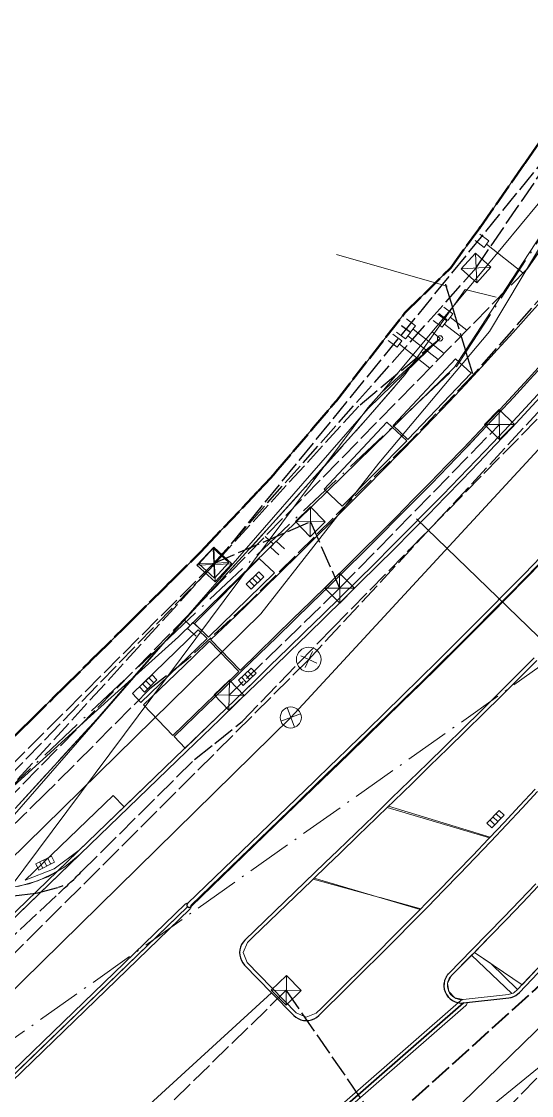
# Model space of a CAD drawing. Header units: metres. Extents: x 105014 to 106600, y 111320 to 118425.
# Drawn here: x 106001.1 to 106030, y 115564.7 to 115625.7 of the extents above; entities that cross this region are included whole.
import ezdxf

# ---------------------------------------------------------------- set-up
doc = ezdxf.new("R2010")
doc.units = ezdxf.units.M
doc.linetypes.add('DASHDOT', pattern=[3.556, 2.54, -0.508, 0, -0.508])
doc.linetypes.add('DASHED', pattern=[1.524, 1.27, -0.254])
for name, color, linetype, lineweight in [('00-BASE-LIMITE', 7, 'DASHED', 50), ('00-BASE-UE', 42, 'DASHED', 25), ('10-PAV-BOCACALLE', 9, 'CONTINUOUS', 13), ('10-PAV-CALZADA-BRT', 12, 'CONTINUOUS', 30), ('10-PAV-CALZADA-MIXTA', 8, 'CONTINUOUS', 30), ('10-PAV-CICLORUTA', 76, 'CONTINUOUS', 18), ('10-PAV-SARDINEL', 252, 'CONTINUOUS', 13), ('20-EP-ZONA-DURA', 253, 'CONTINUOUS', 13), ('20-EP-ZONA-VERDE', 84, 'CONTINUOUS', 13), ('30-RED-ENEL-NODOS', 11, 'CONTINUOUS', 13), ('30-RED-ENEL-PROY', 1, 'DASHED', 25), ('30-RED-ETB-CAMARA', 151, 'CONTINUOUS', 13), ('30-RED-ETB-EXIST', 145, 'CONTINUOUS', 13), ('30-RED-ETB-PROY', 5, 'DASHED', 25), ('30-RED-MOVISTAR-CAMARA', 141, 'CONTINUOUS', 13), ('30-RED-MOVISTAR-PROY', 4, 'DASHED', 25), ('30-RED-VANTI-EXIST', 52, 'CONTINUOUS', 13), ('30-RED-VANTI-PROY', 2, 'DASHED', 25), ('30-RED-VANTI-RETIRO', 8, 'DASHDOT', 13), ('35-RH-ACUE-DOMICILIARIA', 152, 'CONTINUOUS', 9), ('35-RH-ACUE-MATRIZ-PJ', 150, 'DASHED', 40), ('35-RH-ACUE-MENOR-EXIST', 151, 'CONTINUOUS', 13), ('35-RH-ACUE-MENOR-PROY', 5, 'DASHED', 25), ('35-RH-PLUV-COLECTOR', 96, 'CONTINUOUS', 30), ('35-RH-PLUV-NODOS', 94, 'CONTINUOUS', 13), ('35-RH-PLUV-RETIRO', 8, 'DASHDOT', 13), ('36-RH-SAN-COLECTOR-PROY', 6, 'DASHED', 35), ('36-RH-SAN-POZOS', 216, 'CONTINUOUS', 13)]:
    doc.layers.add(name, color=color, linetype=linetype, lineweight=lineweight)

# ---------------------------------------------------------------- blocks, each defined once
blk = doc.blocks.new('POSTE')
blk.add_circle((0, 0), 0.15)
blk = doc.blocks.new('CAJA_ENEL')
for p, q in [((-0.6, -0.6), (0.6, 0.6)), ((-0.6, 0.6), (0.6, -0.6))]:
    blk.add_line(p, q)
blk.add_lwpolyline([(-0.6, -0.6), (0.6, -0.6), (0.6, 0.6), (-0.6, 0.6)], close=True)
blk = doc.blocks.new('CAM_MOV_CS_276')
for p, q in [((-0.7, -0.7), (0.7, 0.7)), ((-0.7, 0.7), (0.7, -0.7))]:
    blk.add_line(p, q)
blk.add_lwpolyline([(-0.7, -0.7), (0.7, -0.7), (0.7, 0.7), (-0.7, 0.7)], close=True)
blk = doc.blocks.new('POZO_SAN')
for p, q in [((-0.5, 0), (0.5, 0)), ((0, -0.5), (0, 0.5))]:
    blk.add_line(p, q)
blk.add_circle((0, 0), 0.7)
blk = doc.blocks.new('SUMIDERO')
for p, q in [((-0.25, -0.2), (-0.25, 0.2)), ((0, -0.2), (0, 0.2)), ((0.25, -0.2), (0.25, 0.2))]:
    blk.add_line(p, q)
blk.add_lwpolyline([(-0.5, -0.2), (0.5, -0.2), (0.5, 0.2), (-0.5, 0.2)], close=True)
blk = doc.blocks.new('POZO_PLUV')
for p, q in [((-0.42, -0.42), (0.42, 0.42)), ((-0.42, 0.42), (0.42, -0.42))]:
    blk.add_line(p, q)
blk.add_circle((0, 0), 0.6)

msp = doc.modelspace()

# ---------------------------------------------------------------- linework, layer by layer
at = {"layer": '00-BASE-LIMITE'}
msp.add_lwpolyline([(105999.6449, 115584.0553), (106001.1299, 115585.5278), (106001.5767, 115585.9709), (106001.606, 115585.9999), (106003.039, 115587.4208), (106003.432, 115587.8106), (106003.5201, 115587.8977), (106004.9911, 115589.3565), (106005.0012, 115589.3663), (106005.2883, 115589.6511), (106005.2962, 115589.6589), (106006.9203, 115591.2693), (106006.9365, 115591.2853), (106007.2769, 115591.6229), (106007.2795, 115591.6255), (106009.1885, 115593.5183), (106009.5241, 115593.8511), (106009.5316, 115593.8586), (106009.6023, 115593.9287), (106010.9483, 115595.2633), (106010.9615, 115595.2765), (106011.2757, 115595.5879), (106011.5199, 115595.8461), (106011.5235, 115595.8499), (106014.5205, 115599.0181), (106014.5287, 115599.0267), (106015.2363, 115599.7747), (106015.4875, 115600.0705), (106015.5319, 115600.1227), (106017.6679, 115602.6377), (106018.9039, 115604.0929), (106018.9421, 115604.1415), (106018.9597, 115604.1643), (106022.8469, 115609.1431), (106025.4525, 115611.7119), (106026.9329, 115613.7561), (106027.0531, 115613.9221), (106027.1441, 115614.0523), (106027.1467, 115614.0561), (106029.6391, 115617.6241), (106029.6457, 115617.6333), (106029.7251, 115617.747), (106031.1101, 115619.7297)], dxfattribs=at)
at = {"layer": '00-BASE-UE'}
msp.add_lwpolyline([(105999.6449, 115584.0553), (106001.1299, 115585.5279), (106001.5767, 115585.9709), (106001.6061, 115585.9999), (106003.0391, 115587.4209), (106003.4321, 115587.8107), (106003.5201, 115587.8977), (106004.9911, 115589.3565), (106005.0013, 115589.3663), (106005.2883, 115589.6511), (106005.2963, 115589.6589), (106006.9203, 115591.2693), (106006.9365, 115591.2853), (106007.2769, 115591.6229), (106007.2795, 115591.6255), (106009.1885, 115593.5183), (106009.5241, 115593.8511), (106009.5317, 115593.8587), (106009.6023, 115593.9287), (106010.9483, 115595.2633), (106010.9615, 115595.2765), (106011.2757, 115595.5879), (106011.5199, 115595.8461), (106011.5235, 115595.8499), (106014.5205, 115599.0181), (106014.5287, 115599.0267), (106015.2363, 115599.7747), (106015.4875, 115600.0705), (106015.5319, 115600.1227), (106017.6679, 115602.6377), (106018.9039, 115604.0929), (106018.9421, 115604.1415), (106018.9597, 115604.1643), (106022.8469, 115609.1431), (106025.4525, 115611.7119), (106026.9329, 115613.7561), (106027.0531, 115613.9221), (106027.1441, 115614.0523), (106027.1467, 115614.0561), (106029.6391, 115617.6241), (106029.6457, 115617.6333), (106029.7251, 115617.7471), (106031.1101, 115619.7297)], dxfattribs=at)
at = {"layer": '10-PAV-BOCACALLE'}
msp.add_lwpolyline([(106000.4266, 115576.5025), (106001.5318, 115576.7309), (106002.586, 115577.1338), (106003.5617, 115577.7009), (106004.4336, 115578.4175), (105994.3791, 115568.6942)], dxfattribs=at)
at = {"layer": '10-PAV-CALZADA-BRT'}
for points in [[(105993.802, 115559.2688), (106010.5183, 115575.4333), (106010.533, 115575.4203), (106010.5496, 115575.4098), (106010.5676, 115575.402), (106010.5866, 115575.3971), (106010.6061, 115575.3953), (106010.6257, 115575.3965), (106010.6449, 115575.4008), (106010.6631, 115575.408), (106010.68, 115575.418), (106010.6951, 115575.4305), (106016.0773, 115580.6349), (106016.6035, 115581.1437), (106017.6235, 115582.1303), (106018.6427, 115583.1167), (106019.6589, 115584.1015), (106020.6741, 115585.0873), (106021.6871, 115586.0737), (106022.6977, 115587.0611), (106023.7053, 115588.0497), (106024.7097, 115589.0397), (106025.7105, 115590.0319), (106026.7073, 115591.0261), (106027.6999, 115592.0229), (106028.6879, 115593.0227), (106029.6711, 115594.0255), (106030.6489, 115595.0319)], [(106030.1847, 115589.5579), (106029.1831, 115588.5523), (106028.1783, 115587.5499), (106027.1701, 115586.5507), (106026.1595, 115585.5543), (106025.1463, 115584.5603), (106024.1311, 115583.5683), (106023.1141, 115582.5781), (106022.0959, 115581.5893), (106021.0767, 115580.6015), (106020.0567, 115579.6145), (106019.0365, 115578.6277), (106018.3079, 115577.9232), (106013.7745, 115573.5395), (106013.6703, 115573.4215), (106013.5859, 115573.2886), (106013.5233, 115573.1441), (106013.4843, 115572.9916), (106013.4697, 115572.8348), (106013.4798, 115572.6777), (106013.5145, 115572.5241), (106013.5729, 115572.3779), (106013.6535, 115572.2426), (106013.7543, 115572.1217), (106015.2871, 115570.5531), (105996.3222, 115553.1897)], [(105996.3221, 115553.1896), (106015.2871, 115570.5531), (106016.5431, 115569.2677), (106016.6616, 115569.1641), (106016.7949, 115569.0804), (106016.9396, 115569.0187), (106017.0923, 115568.9804), (106017.2491, 115568.9666), (106017.4061, 115568.9775), (106017.5594, 115569.0129), (106017.7053, 115569.072), (106017.8401, 115569.1532), (106017.9605, 115569.2545), (106019.5897, 115570.8611), (106020.5061, 115571.7697), (106021.4199, 115572.6805), (106022.3309, 115573.5943), (106023.2391, 115574.5109), (106024.1441, 115575.4307), (106025.0457, 115576.3537), (106025.9439, 115577.2801), (106026.8383, 115578.2101), (106027.7289, 115579.1437), (106028.6153, 115580.0815), (106029.4975, 115581.0231), (106030.3751, 115581.9691)], [(106030.2671, 115576.7337), (106029.3661, 115575.7891), (106028.4617, 115574.8489), (106027.5539, 115573.9125), (106026.6433, 115572.9803), (106025.3499, 115571.6661), (106025.2449, 115571.5403), (106025.1619, 115571.3991), (106025.1031, 115571.2462), (106025.07, 115571.0857), (106025.0636, 115570.9221), (106025.0839, 115570.7595), (106025.1306, 115570.6025), (106025.2022, 115570.4551), (106025.297, 115570.3215), (106025.4122, 115570.2051), (106025.545, 115570.1091), (106025.6916, 115570.0361), (106025.8482, 115569.9879), (106026.0106, 115569.966), (106026.1743, 115569.9709), (106001.2051, 115548.1399)]]:
    msp.add_lwpolyline(points, dxfattribs=at)
at = {"layer": '10-PAV-CALZADA-MIXTA'}
for points in [[(106001.2051, 115548.1399), (106026.1743, 115569.9709), (106028.7429, 115570.2593), (106028.8845, 115570.2858), (106029.0207, 115570.3324), (106029.1489, 115570.3981), (106029.3567, 115570.5649), (106031.0905, 115572.3923), (106032.0399, 115573.4025), (106032.9843, 115574.4173), (106033.9237, 115575.4369), (106034.8575, 115576.4615), (106035.7857, 115577.4911), (106036.7079, 115578.5263), (106037.6239, 115579.5669), (106038.5335, 115580.6131), (106039.4365, 115581.6651), (106047.1174, 115591.2256), (106054.227, 115601.2181), (106060.7413, 115611.6086), (106066.6379, 115622.3617), (106071.8968, 115633.4406)], [(105982.4415, 115557.1515), (106004.4336, 115578.4175), (106009.3766, 115583.1974), (106010.4567, 115584.2419), (106012.3487, 115586.0713), (106013.3517, 115587.0415), (106014.0592, 115587.7262), (106014.3531, 115588.0107), (106015.3501, 115588.9767), (106016.3459, 115589.9439), (106017.3389, 115590.9109), (106018.3287, 115591.8781), (106019.3149, 115592.8459), (106020.2971, 115593.8145), (106021.2753, 115594.7843), (106022.2489, 115595.7557), (106023.2175, 115596.7287), (106024.1809, 115597.7041), (106025.1387, 115598.6817), (106026.0905, 115599.6623), (106027.0361, 115600.6459), (106027.9753, 115601.6327), (106028.9073, 115602.6231), (106029.8319, 115603.6175), (106030.7491, 115604.6161)], [(106030.5855, 115595.3195), (106029.6133, 115594.3181), (106028.6365, 115593.3211), (106027.6555, 115592.3281), (106026.6709, 115591.3387), (106025.6827, 115590.3529), (106024.6917, 115589.3701), (106023.6977, 115588.3901), (106022.7015, 115587.4125), (106021.7033, 115586.4371), (106020.7033, 115585.4633), (106019.7019, 115584.4909), (106018.8835, 115583.6977), (106018.6997, 115583.5195), (106017.6967, 115582.5489), (106016.6933, 115581.5785), (106010.5213, 115575.6101), (106010.5083, 115575.5954), (106010.4977, 115575.5789), (106010.4899, 115575.5609), (106010.485, 115575.5419), (106010.4831, 115575.5223), (106010.4844, 115575.5027), (106010.4886, 115575.4836), (106010.4958, 115575.4653), (106010.5058, 115575.4484), (106010.5183, 115575.4333), (105992.0699, 115557.5939)]]:
    msp.add_lwpolyline(points, dxfattribs=at)
at = {"layer": '10-PAV-CICLORUTA'}
msp.add_lwpolyline([(106030.7661, 115606.4217), (106029.8625, 115605.4249), (106028.9507, 115604.4319), (106028.0309, 115603.4429), (106027.1035, 115602.4575), (106026.1689, 115601.4753), (106025.2275, 115600.4961), (106024.2795, 115599.5195), (106023.3253, 115598.5455), (106022.3653, 115597.5737), (106021.3997, 115596.6037), (106020.4291, 115595.6351), (106019.4535, 115594.6677), (106018.4733, 115593.7013), (106017.4891, 115592.7355), (106016.5009, 115591.7699), (106015.5093, 115590.8041), (106014.5145, 115589.8381), (106013.5187, 115588.8729), (106013.5099, 115588.8645), (106011.8407, 115590.5891), (106011.8495, 115590.5975), (106012.8433, 115591.5607), (106013.8361, 115592.5247), (106014.8251, 115593.4879), (106015.8099, 115594.4503), (106016.7903, 115595.4123), (106017.7659, 115596.3743), (106018.7365, 115597.3367), (106019.7017, 115598.2997), (106020.6611, 115599.2635), (106021.6145, 115600.2287), (106022.5613, 115601.1953), (106023.5015, 115602.1637), (106024.4347, 115603.1341), (106025.3603, 115604.1069), (106026.2783, 115605.0825), (106027.1881, 115606.0609), (106028.0895, 115607.0425), (106028.9823, 115608.0273), (106029.8657, 115609.0159), (106030.7399, 115610.0083)], dxfattribs=at)
msp.add_lwpolyline([(106013.4379, 115588.7949), (106012.5175, 115587.9041), (106011.5145, 115586.9341), (106009.6829, 115585.1629), (106008.0145, 115586.8881), (106009.8461, 115588.6593), (106010.8491, 115589.6293), (106011.7689, 115590.5195), (106013.4379, 115588.7949)], close=True, dxfattribs=at)
at = {"layer": '10-PAV-SARDINEL'}
for points in [[(105982.3025, 115557.2953), (106004.2946, 115578.5613), (106009.2376, 115583.3412), (106010.3177, 115584.3857), (106012.2097, 115586.2151), (106013.2126, 115587.1853), (106013.9201, 115587.8699), (106014.214, 115588.1544), (106015.2109, 115589.1203), (106016.2065, 115590.0873), (106017.1993, 115591.0541), (106018.1888, 115592.021), (106019.1747, 115592.9885), (106020.1565, 115593.9567), (106021.1343, 115594.9261), (106022.1074, 115595.8971), (106023.0755, 115596.8695), (106024.0383, 115597.8444), (106024.9955, 115598.8214), (106025.9467, 115599.8013), (106026.8916, 115600.7842), (106027.83, 115601.7702), (106028.7612, 115602.7598), (106029.685, 115603.7533), (106030.6014, 115604.7509)], [(106030.7491, 115604.6161), (106029.8319, 115603.6175), (106028.9073, 115602.6231), (106027.9753, 115601.6327), (106027.0361, 115600.6459), (106026.0905, 115599.6623), (106025.1387, 115598.6817), (106024.1809, 115597.7041), (106023.2175, 115596.7287), (106022.2489, 115595.7557), (106021.2753, 115594.7843), (106020.2971, 115593.8145), (106019.3149, 115592.8459), (106018.3287, 115591.8781), (106017.3389, 115590.9109), (106016.3459, 115589.9439), (106015.3501, 115588.9767), (106014.3531, 115588.0107), (106014.0592, 115587.7262), (106013.3517, 115587.0415), (106012.3487, 115586.0713), (106010.4567, 115584.2419), (106009.3766, 115583.1974), (106004.4336, 115578.4175), (105982.4415, 115557.1515)], [(105992.0699, 115557.5939), (106010.5183, 115575.4333), (106010.5058, 115575.4484), (106010.4958, 115575.4653), (106010.4886, 115575.4836), (106010.4844, 115575.5027), (106010.4831, 115575.5223), (106010.485, 115575.5419), (106010.4899, 115575.5609), (106010.4977, 115575.5789), (106010.5083, 115575.5954), (106010.5213, 115575.6101), (106016.6933, 115581.5785), (106017.6967, 115582.5489), (106018.6997, 115583.5195), (106018.8835, 115583.6977), (106019.7019, 115584.4909), (106020.7033, 115585.4633), (106021.7033, 115586.4371), (106022.7015, 115587.4125), (106023.6977, 115588.3901), (106024.6917, 115589.3701), (106025.6827, 115590.3529), (106026.6709, 115591.3387), (106027.6555, 115592.3281), (106028.6365, 115593.3211), (106029.6133, 115594.3181), (106030.5855, 115595.3195)], [(106030.7294, 115595.1806), (106029.7565, 115594.1785), (106028.7791, 115593.1808), (106027.7976, 115592.1873), (106026.8124, 115591.1974), (106025.8237, 115590.2111), (106024.8323, 115589.2279), (106023.838, 115588.2476), (106022.8415, 115587.2697), (106021.843, 115586.294), (106020.8427, 115585.3199), (106019.8412, 115584.3474), (106019.0227, 115583.5541), (106018.8389, 115583.3759), (106017.8358, 115582.4052), (106016.8323, 115581.4347), (106010.7033, 115575.5079), (106010.7135, 115575.4756), (106010.718, 115575.4421), (106010.7167, 115575.4083), (106010.7098, 115575.3752), (106010.6973, 115575.3438), (106010.6796, 115575.3149), (106010.6573, 115575.2895), (105992.2089, 115557.4501)], [(106030.6489, 115595.0319), (106029.6711, 115594.0255), (106028.6879, 115593.0227), (106027.6999, 115592.0229), (106026.7073, 115591.0261), (106025.7105, 115590.0319), (106024.7097, 115589.0397), (106023.7053, 115588.0497), (106022.6977, 115587.0611), (106021.6871, 115586.0737), (106020.6741, 115585.0873), (106019.6589, 115584.1015), (106018.6427, 115583.1167), (106017.6235, 115582.1303), (106016.6035, 115581.1437), (106016.0773, 115580.6349), (106016.0773, 115580.6349), (106010.7167, 115575.4514), (106010.7121, 115575.4801), (106010.7033, 115575.5079), (106016.8323, 115581.4347), (106017.8358, 115582.4052), (106018.8389, 115583.3759), (106019.0227, 115583.5541), (106019.8412, 115584.3474), (106020.8427, 115585.3199), (106021.843, 115586.294), (106022.8415, 115587.2697), (106023.838, 115588.2476), (106024.8323, 115589.2279), (106025.8237, 115590.2111), (106026.8124, 115591.1974), (106027.7976, 115592.1873), (106028.7791, 115593.1808), (106029.7565, 115594.1785), (106030.7294, 115595.1806)], [(106030.4121, 115576.596), (106029.5105, 115575.6508), (106028.6056, 115574.71), (106027.6973, 115573.773), (106026.7861, 115572.8403), (106025.4951, 115571.5286), (106025.4456, 115571.4737), (106025.4038, 115571.4181), (106025.3659, 115571.3574), (106025.3343, 115571.2952), (106025.3082, 115571.23), (106025.2879, 115571.1632), (106025.2733, 115571.0935), (106025.265, 115571.024), (106025.263, 115570.9545), (106025.267, 115570.8835), (106025.2771, 115570.8148), (106025.2935, 115570.7455), (106025.3155, 115570.6793), (106025.3433, 115570.6151), (106025.3769, 115570.553), (106025.4152, 115570.4952), (106025.4601, 115570.4387), (106025.5073, 115570.3891), (106025.5608, 115570.3419), (106025.6165, 115570.3009), (106025.6773, 115570.2638), (106025.7395, 115570.2331), (106025.806, 115570.2072), (106025.8726, 115570.1878), (106025.9417, 115570.1741), (106026.0118, 115570.1665), (106026.0118, 115570.1665), (106026.0827, 115570.1651), (106026.152, 115570.1698), (106026.1227, 115570.1642), (106026.0946, 115570.1543), (106026.0682, 115570.1404), (106026.0442, 115570.1228), (106025.8829, 115569.9818), (106025.8254, 115569.9932), (106025.7411, 115570.0178), (106025.6592, 115570.0497), (106025.5805, 115570.0886), (106025.5055, 115570.1343), (106025.4348, 115570.1864), (106025.3689, 115570.2445), (106025.3084, 115570.3081), (106025.2537, 115570.3769), (106025.2052, 115570.4501), (106025.1634, 115570.5273), (106025.1285, 115570.6079), (106025.1008, 115570.6913), (106025.0805, 115570.7767), (106025.0678, 115570.8636), (106025.0628, 115570.9513), (106025.0654, 115571.0391), (106025.0758, 115571.1263), (106025.0938, 115571.2123), (106025.1193, 115571.2964), (106025.152, 115571.3779), (106025.1918, 115571.4562), (106025.2383, 115571.5307), (106025.2911, 115571.6009), (106025.3499, 115571.6661), (106026.6433, 115572.9803), (106027.5539, 115573.9125), (106028.4617, 115574.8489), (106029.3661, 115575.7891), (106030.2671, 115576.7337)], [(105993.663, 115559.4126), (106010.3793, 115575.5771), (106010.3897, 115575.5865), (106010.4183, 115575.6065), (106010.4499, 115575.6212), (106010.4836, 115575.6303), (106010.5183, 115575.6333), (106010.5431, 115575.6312), (106010.5213, 115575.6101), (106010.5083, 115575.5954), (106010.4977, 115575.5789), (106010.4899, 115575.5609), (106010.485, 115575.5419), (106010.4831, 115575.5223), (106010.4844, 115575.5027), (106010.4886, 115575.4836), (106010.4958, 115575.4653), (106010.5058, 115575.4484), (106010.5183, 115575.4333), (105993.802, 115559.2688)], [(106001.0735, 115548.2905), (106026.0442, 115570.1228), (106026.0682, 115570.1404), (106026.0946, 115570.1543), (106026.1227, 115570.1641), (106026.152, 115570.1697), (106028.7162, 115570.4576), (106028.7884, 115570.4689), (106028.8558, 115570.4856), (106028.9211, 115570.508), (106028.9847, 115570.5361), (106029.0372, 115570.5649), (106029.2208, 115570.7123), (106030.9451, 115572.5297)], [(106031.0905, 115572.3923), (106029.3567, 115570.5649), (106029.1489, 115570.3981), (106029.0731, 115570.3565), (106028.994, 115570.3215), (106028.9122, 115570.2936), (106028.8283, 115570.2728), (106028.7429, 115570.2593), (106026.1743, 115569.9709), (106001.2051, 115548.1399)], [(106001.2051, 115548.1399), (106026.1743, 115569.9709), (106026.3724, 115569.9931), (106026.3743, 115569.9709), (106026.3713, 115569.9362), (106026.3622, 115569.9025), (106026.3475, 115569.8709), (106026.3275, 115569.8423), (106026.3059, 115569.8203), (106001.3352, 115547.988)]]:
    msp.add_lwpolyline(points, dxfattribs=at)
at = {"layer": '20-EP-ZONA-DURA'}
for points in [[(105999.6449, 115584.0553), (106001.1299, 115585.5278), (106001.5767, 115585.9709), (106001.606, 115585.9999), (106003.039, 115587.4208), (106003.432, 115587.8106), (106003.5201, 115587.8977), (106004.9911, 115589.3565), (106005.0012, 115589.3663), (106005.2883, 115589.6511), (106005.2962, 115589.6589), (106006.9203, 115591.2693), (106006.9365, 115591.2853), (106007.2769, 115591.6229), (106007.2795, 115591.6255), (106009.1885, 115593.5183), (106009.5241, 115593.8511), (106009.5316, 115593.8586), (106009.6023, 115593.9287), (106010.9483, 115595.2633), (106010.9615, 115595.2765), (106011.2757, 115595.5879), (106011.5199, 115595.8461), (106011.5235, 115595.8499), (106014.5205, 115599.0181), (106014.5287, 115599.0267), (106015.2363, 115599.7747), (106015.4875, 115600.0705), (106015.5319, 115600.1227), (106017.6679, 115602.6377), (106018.9039, 115604.0929), (106018.9421, 115604.1415), (106018.9597, 115604.1643), (106022.8469, 115609.1431), (106025.4525, 115611.7119), (106026.9329, 115613.7561), (106027.0531, 115613.9221), (106027.1441, 115614.0523), (106027.1467, 115614.0561), (106029.6391, 115617.6241), (106029.6457, 115617.6333), (106029.7251, 115617.747), (106031.1101, 115619.7297)], [(106030.7399, 115610.0083), (106029.8657, 115609.0159), (106028.9823, 115608.0273), (106028.0895, 115607.0425), (106028.0895, 115607.0425), (106027.1881, 115606.0609), (106026.2783, 115605.0825), (106025.3603, 115604.1069), (106024.4347, 115603.1341), (106023.5015, 115602.1637), (106022.5613, 115601.1953), (106021.6145, 115600.2287), (106020.6611, 115599.2635), (106019.7017, 115598.2997), (106018.7365, 115597.3367), (106017.7659, 115596.3743), (106016.7903, 115595.4123), (106015.8099, 115594.4503), (106014.8251, 115593.4879), (106013.8361, 115592.5247), (106012.8433, 115591.5607), (106011.8495, 115590.5975), (106011.8407, 115590.5891), (106013.5099, 115588.8645), (106013.5187, 115588.8729), (106014.5145, 115589.8381), (106015.5093, 115590.8041), (106016.5009, 115591.7699), (106017.4891, 115592.7355), (106018.4733, 115593.7013), (106019.4535, 115594.6677), (106020.4291, 115595.6351), (106021.3997, 115596.6037), (106022.3653, 115597.5737), (106023.3253, 115598.5455), (106024.2795, 115599.5195), (106025.2275, 115600.4961), (106026.1689, 115601.4753), (106027.1035, 115602.4575), (106028.0309, 115603.4429), (106028.9507, 115604.4319), (106029.8625, 115605.4249), (106030.7661, 115606.4217)], [(106030.8405, 115606.3549), (106029.9363, 115605.3575), (106029.0241, 115604.3641), (106028.1039, 115603.3747), (106027.1761, 115602.3887), (106026.4157, 115601.5895), (106026.2413, 115601.4061), (106025.2995, 115600.4265), (106024.3511, 115599.4497), (106023.3967, 115598.4755), (106022.4363, 115597.5033), (106021.4705, 115596.5329), (106020.4995, 115595.5641), (106019.5237, 115594.5967), (106018.5435, 115593.6301), (106017.5591, 115592.6641), (106016.5707, 115591.6983), (106015.5791, 115590.7325), (106014.5841, 115589.7663), (106013.5881, 115588.8011), (106012.5871, 115587.8323), (106011.5841, 115586.8621), (106009.7523, 115585.0909), (106010.3789, 115584.4449), (106010.3177, 115584.3857), (106009.2376, 115583.3412), (106006.9273, 115581.1075), (106006.3017, 115581.7543), (106001.3177, 115576.9347), (106002.9571, 115577.5864), (106004.3737, 115578.6379), (106004.2946, 115578.5613), (106003.1021, 115577.4081), (106002.0356, 115576.8997), (106000.8988, 115576.5779)]]:
    msp.add_lwpolyline(points, dxfattribs=at)
for points in [[(106022.1767, 115602.7453), (106023.0213, 115601.9563), (106026.6035, 115605.7259), (106025.7265, 115606.5451), (106022.1767, 115602.7453)], [(106022.9517, 115601.8845), (106021.8161, 115602.9453), (106018.2659, 115599.1459), (106019.2989, 115598.1805), (106022.9517, 115601.8845)], [(106010.9191, 115591.5085), (106011.7017, 115590.7327), (106015.4579, 115594.3827), (106014.5797, 115595.2017), (106010.9191, 115591.5085)], [(106007.8755, 115587.0319), (106011.6299, 115590.6633), (106011.1265, 115591.1503), (106007.3887, 115587.5351), (106007.8755, 115587.0319)], [(106013.4379, 115588.7949), (106011.7689, 115590.5195), (106010.8491, 115589.6293), (106009.8461, 115588.6593), (106008.0145, 115586.8881), (106009.6829, 115585.1629), (106011.5145, 115586.9341), (106012.5175, 115587.9041), (106013.4379, 115588.7949)], [(106017.6467, 115577.0056), (106018.4469, 115577.7794), (106019.1755, 115578.4839), (106020.1958, 115579.4708), (106021.2159, 115580.4579), (106021.9161, 115581.1365), (106027.687, 115579.3904), (106027.5839, 115579.2814), (106026.6939, 115578.3484), (106025.8, 115577.419), (106024.9024, 115576.4932), (106024.0013, 115575.5708), (106023.7451, 115575.3103), (106017.6467, 115577.0056)], [(106026.7861, 115572.8403), (106026.9533, 115573.0114), (106027.6973, 115573.773), (106028.6056, 115574.71), (106029.5105, 115575.6508), (106030.4121, 115576.596), (106030.5209, 115576.7111), (106032.8376, 115574.5532), (106032.647, 115574.3484), (106031.8939, 115573.5392), (106030.9451, 115572.5297), (106029.5006, 115571.0072), (106026.7861, 115572.8403)], [(106023.7451, 115575.3103), (106023.7129, 115575.2775), (106021.4453, 115575.9496), (106023.7451, 115575.3103)], [(106028.9211, 115570.508), (106028.9077, 115570.5025), (106026.6265, 115572.6783), (106026.7861, 115572.8403), (106027.7252, 115572.2061), (106029.2395, 115570.7319), (106029.2208, 115570.7123), (106029.0372, 115570.5649), (106028.9847, 115570.5361), (106028.9211, 115570.508)]]:
    msp.add_lwpolyline(points, close=True, dxfattribs=at)
at = {"layer": '20-EP-ZONA-VERDE'}
for points in [[(106030.6013, 115604.7509), (106029.6851, 115603.7533), (106028.7613, 115602.7597), (106027.8299, 115601.7701), (106026.8917, 115600.7841), (106025.9467, 115599.8011), (106024.9955, 115598.8213), (106024.0383, 115597.8443), (106023.0755, 115596.8695), (106022.1073, 115595.8969), (106021.1343, 115594.9261), (106020.1565, 115593.9567), (106019.1747, 115592.9883), (106018.1887, 115592.0209), (106017.1993, 115591.0541), (106016.2065, 115590.0873), (106015.2109, 115589.1203), (106014.2141, 115588.1545), (106013.2127, 115587.1853), (106012.2097, 115586.2151), (106010.3779, 115584.4439), (106009.7523, 115585.0909), (106011.5841, 115586.8621), (106012.5871, 115587.8323), (106013.5881, 115588.8011), (106014.5841, 115589.7663), (106015.5791, 115590.7325), (106016.5707, 115591.6983), (106017.5591, 115592.6641), (106018.5435, 115593.6301), (106019.5237, 115594.5967), (106020.4995, 115595.5641), (106021.4705, 115596.5329), (106022.4363, 115597.5033), (106023.3967, 115598.4755), (106024.3511, 115599.4497), (106025.2995, 115600.4265), (106026.2413, 115601.4061), (106027.1761, 115602.3887), (106028.1039, 115603.3747), (106029.0241, 115604.3641), (106029.9363, 115605.3575), (106030.8405, 115606.3549)], [(106030.2281, 115582.1047), (106029.3511, 115581.1595), (106028.4697, 115580.2185), (106027.6407, 115579.3417), (106021.8389, 115581.0617), (106022.2351, 115581.4457), (106023.2535, 115582.4347), (106024.2707, 115583.4251), (106025.2861, 115584.4173), (106026.2997, 115585.4117), (106027.3107, 115586.4085), (106028.3193, 115587.4081), (106029.3247, 115588.4109), (106030.3267, 115589.4171)]]:
    msp.add_lwpolyline(points, dxfattribs=at)
for points in [[(106026.6035, 115605.7259), (106023.0213, 115601.9563), (106022.1767, 115602.7453), (106025.7265, 115606.5451), (106026.6035, 115605.7259)], [(106022.9517, 115601.8845), (106019.2989, 115598.1805), (106018.2659, 115599.1459), (106021.8161, 115602.9453), (106022.9517, 115601.8845)], [(106015.4579, 115594.3827), (106011.7017, 115590.7327), (106010.9191, 115591.5085), (106014.5797, 115595.2017), (106015.4579, 115594.3827)], [(106011.6299, 115590.6633), (106007.8755, 115587.0319), (106007.3887, 115587.5351), (106011.1265, 115591.1503), (106011.6299, 115590.6633)], [(106006.9273, 115581.1075), (106004.3737, 115578.6379), (106002.9571, 115577.5864), (106001.3177, 115576.9347), (106006.3017, 115581.7543), (106006.9273, 115581.1075)], [(106023.7129, 115575.2775), (106023.6993, 115575.2637), (106023.0967, 115574.6515), (106022.1891, 115573.7353), (106021.2785, 115572.8221), (106020.4659, 115572.0121), (106020.3651, 115571.9115), (106019.4491, 115571.0035), (106018.1105, 115569.6833), (106017.8201, 115569.3969), (106017.2511, 115569.1666), (106016.6863, 115569.4075), (106013.8973, 115572.2615), (106013.6696, 115572.832), (106013.9135, 115573.3957), (106014.2287, 115573.7005), (106017.5621, 115576.9239), (106017.7021, 115577.0591), (106023.7129, 115575.2775)], [(106028.9077, 115570.5025), (106028.7205, 115570.4581), (106026.1521, 115570.1697), (106025.677, 115570.2638), (106025.3433, 115570.6148), (106025.2732, 115571.094), (106025.4925, 115571.5259), (106026.6265, 115572.6783), (106028.9077, 115570.5025)]]:
    msp.add_lwpolyline(points, close=True, dxfattribs=at)
at = {"layer": '30-RED-ENEL-PROY'}
for points in [[(106026.8819, 115611.6965), (106035.6271, 115624.5067)], [(106012.0129, 115594.9377), (106026.8819, 115611.6965)], [(106019.1469, 115593.5207), (106028.2107, 115602.8097)], [(106012.0129, 115594.9377), (106017.4857, 115597.2875)], [(106017.4857, 115597.2875), (106019.1469, 115593.5207)], [(105997.1639, 115580.1003), (106012.0129, 115594.9377)], [(106019.1469, 115593.5207), (106012.8857, 115587.4479)], [(106016.1203, 115570.6899), (105996.7729, 115551.7781)], [(106026.3825, 115555.8355), (106016.1203, 115570.6899)]]:
    msp.add_lwpolyline(points, dxfattribs=at)
at = {"layer": '30-RED-ETB-EXIST'}
for points in [[(106024.843, 115607.701), (106024.387, 115608.078), (106034.409, 115620.193)], [(106024.843, 115607.701), (106021.542, 115604.638), (106024.387, 115608.078), (106024.843, 115607.701)], [(105995.957, 115570.554), (105996.344, 115571.025), (106020.742, 115603.751), (106021.542, 115604.638), (106024.843, 115607.701)], [(105997.499, 115578.797), (105998.385, 115578.025), (106020.767, 115603.727), (106024.843, 115607.701)]]:
    msp.add_lwpolyline(points, dxfattribs=at)
at = {"layer": '30-RED-ETB-PROY'}
msp.add_lwpolyline([(105997.499, 115578.797), (105997.789, 115579.28), (106020.304, 115603.934), (106024.843, 115607.701)], dxfattribs=at)
at = {"layer": '30-RED-MOVISTAR-PROY'}
for points in [[(106012.0449, 115594.8633), (106036.0071, 115624.2965)], [(105997.1137, 115579.4211), (106012.0449, 115594.8633)]]:
    msp.add_lwpolyline(points, dxfattribs=at)
at = {"layer": '30-RED-VANTI-EXIST'}
for points in [[(106040.0726, 115628.9379), (106039.7465, 115628.1783), (106038.9761, 115626.4251), (106032.2093, 115616.0781), (106030.9219, 115614.1109), (106028.9159, 115611.0423), (106026.2828, 115607.0162)], [(106018.9751, 115612.4549), (106025.1734, 115610.6892)], [(106025.1734, 115610.6892), (106025.2439, 115610.6691)], [(106025.5445, 115609.4606), (106026.2629, 115610.4777), (106028.0291, 115610.0427)], [(106009.1326, 115590.3807), (106015.1769, 115596.9953), (106020.6349, 115603.0691), (106022.8459, 115605.6397), (106025.5445, 115609.4606)], [(106026.2828, 115607.0162), (106025.6621, 115606.0671), (106023.5468, 115603.9983)], [(106023.5468, 115603.9983), (106010.0109, 115590.7601), (106007.3628, 115588.3682)], [(106007.3628, 115588.3682), (106008.8845, 115590.1093), (106009.1326, 115590.3807)], [(106007.3628, 115588.3682), (106004.8295, 115586.0801), (105999.7954, 115581.5152)], [(106000.7439, 115581.0173), (106005.3679, 115586.0857), (106007.3628, 115588.3682)]]:
    msp.add_lwpolyline(points, dxfattribs=at)
at = {"layer": '30-RED-VANTI-PROY'}
for points in [[(106018.7297, 115591.2382), (106023.0985, 115595.6949), (106027.3271, 115600.0347), (106032.9579, 115605.7433), (106039.5431, 115614.0155), (106044.5248, 115620.9177), (106049.3281, 115627.9453), (106051.2847, 115631.5048), (106052.9107, 115635.2269), (106057.2283, 115644.3855), (106059.3989, 115650.3594)], [(106044.2207, 115638.6016), (106046.1329, 115638.0621), (106047.5499, 115637.2745), (106048.5923, 115636.2469), (106043.9697, 115628.0181), (106038.6725, 115620.1079), (106032.0481, 115611.7067), (106026.7049, 115605.6189)], [(106025.1457, 115610.7809), (106025.1734, 115610.6892)], [(106025.1734, 115610.6892), (106025.5445, 115609.4606)], [(106025.5445, 115609.4606), (106026.2828, 115607.0162)], [(106026.2828, 115607.0162), (106026.3126, 115606.9178)], [(106026.3126, 115606.9178), (106026.7049, 115605.6189)], [(106026.7049, 115605.6189), (106023.0835, 115601.8123), (106014.0695, 115592.7905), (106010.5303, 115589.4817), (106008.3849, 115587.7973), (106002.4857, 115581.8765), (106001.2392, 115580.6502)], [(106012.0628, 115584.7097), (106013.6219, 115585.9551), (106017.9399, 115590.4325), (106018.7297, 115591.2382)], [(106004.4945, 115577.4143), (106010.9159, 115583.7935), (106012.0628, 115584.7097)], [(106001.2392, 115580.6502), (105998.2419, 115577.7017), (105997.8416, 115577.8107)], [(106003.7901, 115576.7301), (106003.8895, 115576.8232)], [(106003.8895, 115576.8232), (106003.9527, 115576.8824)], [(106003.9527, 115576.8824), (106004.0653, 115576.9879), (106004.1001, 115577.0224)], [(106004.1001, 115577.0224), (106004.1425, 115577.0646)], [(106004.1425, 115577.0646), (106004.2394, 115577.1609)], [(106004.2394, 115577.1609), (106004.3246, 115577.2455)], [(106004.3246, 115577.2455), (106004.4081, 115577.3285)], [(106004.4081, 115577.3285), (106004.4945, 115577.4143)], [(105996.8333, 115576.6961), (105998.0715, 115576.3011), (105999.3532, 115576.0854), (106000.6524, 115576.0531), (106001.9432, 115576.205), (106003.1995, 115576.538)], [(106003.192, 115576.1696), (106003.5284, 115576.4848)], [(106003.1995, 115576.538), (106003.4205, 115576.6173)], [(106003.4205, 115576.6173), (106003.4593, 115576.6313)], [(106003.5284, 115576.4848), (106003.617, 115576.5679)], [(106003.617, 115576.5679), (106003.7027, 115576.6481)], [(106003.7027, 115576.6481), (106003.7901, 115576.7301)], [(105997.6905, 115571.0148), (106003.192, 115576.1696)]]:
    msp.add_lwpolyline(points, dxfattribs=at)
at = {"layer": '30-RED-VANTI-RETIRO'}
for points in [[(106026.3126, 115606.9178), (106039.0613, 115626.5337), (106040.0726, 115628.9379)], [(106025.5445, 115609.4606), (106026.2629, 115610.4777), (106028.0291, 115610.0427)], [(106009.1326, 115590.3807), (106015.1769, 115596.9953), (106020.6349, 115603.0691), (106022.8459, 115605.6397), (106025.5445, 115609.4606)], [(106023.5468, 115603.9983), (106025.7963, 115606.1235), (106026.3126, 115606.9178)], [(106009.1326, 115590.3807), (106023.5468, 115603.9983)], [(105999.7621, 115581.5282), (106009.1326, 115590.3807)], [(106007.3628, 115588.3682), (106008.8845, 115590.1093), (106009.1326, 115590.3807)], [(106000.7439, 115581.0173), (106005.3679, 115586.0857), (106007.3628, 115588.3682)]]:
    msp.add_lwpolyline(points, dxfattribs=at)
at = {"layer": '35-RH-ACUE-DOMICILIARIA'}
for points in [[(106027.1073, 115613.6209), (106027.6162, 115613.2328), (106027.3381, 115612.8681), (106026.8292, 115613.2561)], [(106027.4772, 115613.0505), (106029.5404, 115611.4179)], [(106025.0482, 115609.4759), (106025.5572, 115609.0878), (106025.2791, 115608.7231), (106024.7702, 115609.1111)], [(106022.9415, 115608.801), (106023.4504, 115608.413), (106023.1724, 115608.0482), (106022.6634, 115608.4363)], [(106024.7239, 115609.0835), (106025.2329, 115608.6955), (106024.9548, 115608.3307), (106024.4458, 115608.7187)], [(106025.4182, 115608.9055), (106026.3616, 115608.1642)], [(106022.171, 115607.9479), (106022.68, 115607.5599), (106022.4019, 115607.1951), (106021.8929, 115607.5831)], [(106022.6487, 115608.4208), (106023.1576, 115608.0328), (106022.8795, 115607.668), (106022.3706, 115608.056)], [(106023.3114, 115608.2306), (106025.0693, 115606.8411)], [(106025.0938, 115608.5131), (106026.0041, 115607.7982)], [(106022.5409, 115607.3775), (106024.2643, 115606.0167)], [(106023.0186, 115607.8504), (106024.7323, 115606.496)], [(106015.3905, 115596.0202), (106014.928, 115596.4603)], [(106015.7015, 115595.4156), (106015.2339, 115595.8526), (106015.5471, 115596.1877), (106016.0147, 115595.7507)], [(106010.6717, 115591.3945), (106010.3171, 115591.7409)], [(106011.0014, 115590.7999), (106010.5204, 115591.2221), (106010.8231, 115591.5668), (106011.304, 115591.1446)]]:
    msp.add_lwpolyline(points, dxfattribs=at)
at = {"layer": '35-RH-ACUE-MATRIZ-PJ'}
msp.add_lwpolyline([(106041.2357, 115581.8805), (106032.117, 115572.4484), (106014.9319, 115556.9021), (105983.6243, 115526.0795), (105963.3237, 115506.2964), (105946.6149, 115487.5266), (105943.5833, 115483.3365), (105939.1083, 115474.7111), (105935.8903, 115467.5672), (105917.2024, 115477.506)], dxfattribs=at)
at = {"layer": '35-RH-ACUE-MENOR-EXIST'}
for points in [[(106047.61, 115643.92), (106039.34, 115627.72), (106027.64, 115608.1), (106021.36, 115600.61), (106014.67, 115592.07), (105996.26, 115573.99)], [(106070.32, 115569.65), (106050.4394, 115576.5719), (106040.9144, 115582.0658), (106032.1245, 115589.1063), (106023.5044, 115597.4653)], [(106034.76, 115569.82), (106022.81, 115560.09), (106002.39, 115536.4)]]:
    msp.add_lwpolyline(points, dxfattribs=at)
at = {"layer": '35-RH-ACUE-MENOR-PROY'}
msp.add_lwpolyline([(106060.0724, 115696.1896), (106056.0332, 115669.5351), (106052.1023, 115648.3418), (106051.5024, 115647.0749), (106050.8768, 115645.754), (106050.4061, 115644.76), (106046.8383, 115637.226), (106045.2221, 115633.8132), (106029.7566, 115611.6385), (105997.0647, 115578.1762), (105996.4985, 115577.6243), (105984.821, 115566.1629), (105983.5353, 115564.8699), (105982.8951, 115564.2579), (105979.7183, 115561.2209), (105977.0271, 115558.6481), (105971.4047, 115553.5675), (105954.3794, 115536.6488), (105940.9485, 115523.1859)], dxfattribs=at)
at = {"layer": '35-RH-PLUV-COLECTOR'}
for points in [[(106043.5247, 115615.5909), (106016.3739, 115586.1785)], [(106043.5247, 115615.5909), (106016.3739, 115586.1785)], [(106016.3739, 115586.1785), (105996.7867, 115566.9338)], [(106016.3739, 115586.1785), (105996.7867, 115566.9338)], [(106042.0877, 115579.8827), (105968.2781, 115508.0215)], [(106042.0877, 115579.8827), (105968.2781, 115508.0215)]]:
    msp.add_lwpolyline(points, dxfattribs=at)
at = {"layer": '35-RH-PLUV-RETIRO'}
msp.add_lwpolyline([(105993.2227, 115562.6905), (106033.6406, 115591.2914)], dxfattribs=at)
at = {"layer": '36-RH-SAN-COLECTOR-PROY'}
for points in [[(106038.8793, 115612.6553), (106017.3946, 115589.4712)], [(106017.3946, 115589.4712), (105997.0293, 115569.1218)], [(106048.3419, 115584.3288), (106013.46, 115548.25)]]:
    msp.add_lwpolyline(points, dxfattribs=at)

# ---------------------------------------------------------------- block references
at = {"layer": '30-RED-ENEL-NODOS'}
for p, rotation in [((106026.8819, 115611.6965), 47.6), ((106028.2107, 115602.8096), 45.5), ((106017.4857, 115597.2875), 44.3), ((106012.0128, 115594.9376), 47.3), ((106019.1469, 115593.5207), 45.2), ((106012.8857, 115587.4479), 43.9), ((106016.1202, 115570.6898), 44.3)]:
    msp.add_blockref('CAJA_ENEL', p, dxfattribs=dict(at, rotation=rotation))
at = {"layer": '30-RED-ETB-CAMARA'}
msp.add_blockref('POSTE', (106024.843, 115607.701), dxfattribs=at)
at = {"layer": '30-RED-MOVISTAR-CAMARA', "rotation": 46.9}
msp.add_blockref('CAM_MOV_CS_276', (106012.0449, 115594.8634), dxfattribs=at)
at = {"layer": '35-RH-PLUV-NODOS'}
for name, p, rotation in [('SUMIDERO', (106014.3519, 115593.9489), 224.2), ('SUMIDERO', (106014.3519, 115593.9489), 224.2), ('SUMIDERO', (106008.2889, 115588.1141), 224.2), ('SUMIDERO', (106013.9034, 115588.4887), 223.7), ('SUMIDERO', (106013.9034, 115588.4887), 223.7), ('SUMIDERO', (106013.9034, 115588.4887), 223.7), ('POZO_PLUV', (106016.3739, 115586.1785), 245), ('POZO_PLUV', (106016.3739, 115586.1785), 245), ('SUMIDERO', (106027.9839, 115580.4067), 226), ('SUMIDERO', (106027.9839, 115580.4067), 226), ('SUMIDERO', (106027.9839, 115580.4067), 226), ('SUMIDERO', (106002.4446, 115577.9118), 206.5), ('SUMIDERO', (106002.4446, 115577.9118), 206.5), ('SUMIDERO', (106002.4446, 115577.9118), 206.5)]:
    msp.add_blockref(name, p, dxfattribs=dict(at, rotation=rotation))
at = {"layer": '36-RH-SAN-POZOS', "rotation": 245}
msp.add_blockref('POZO_SAN', (106017.3946, 115589.4712), dxfattribs=at)

doc.saveas('drawing.dxf')
